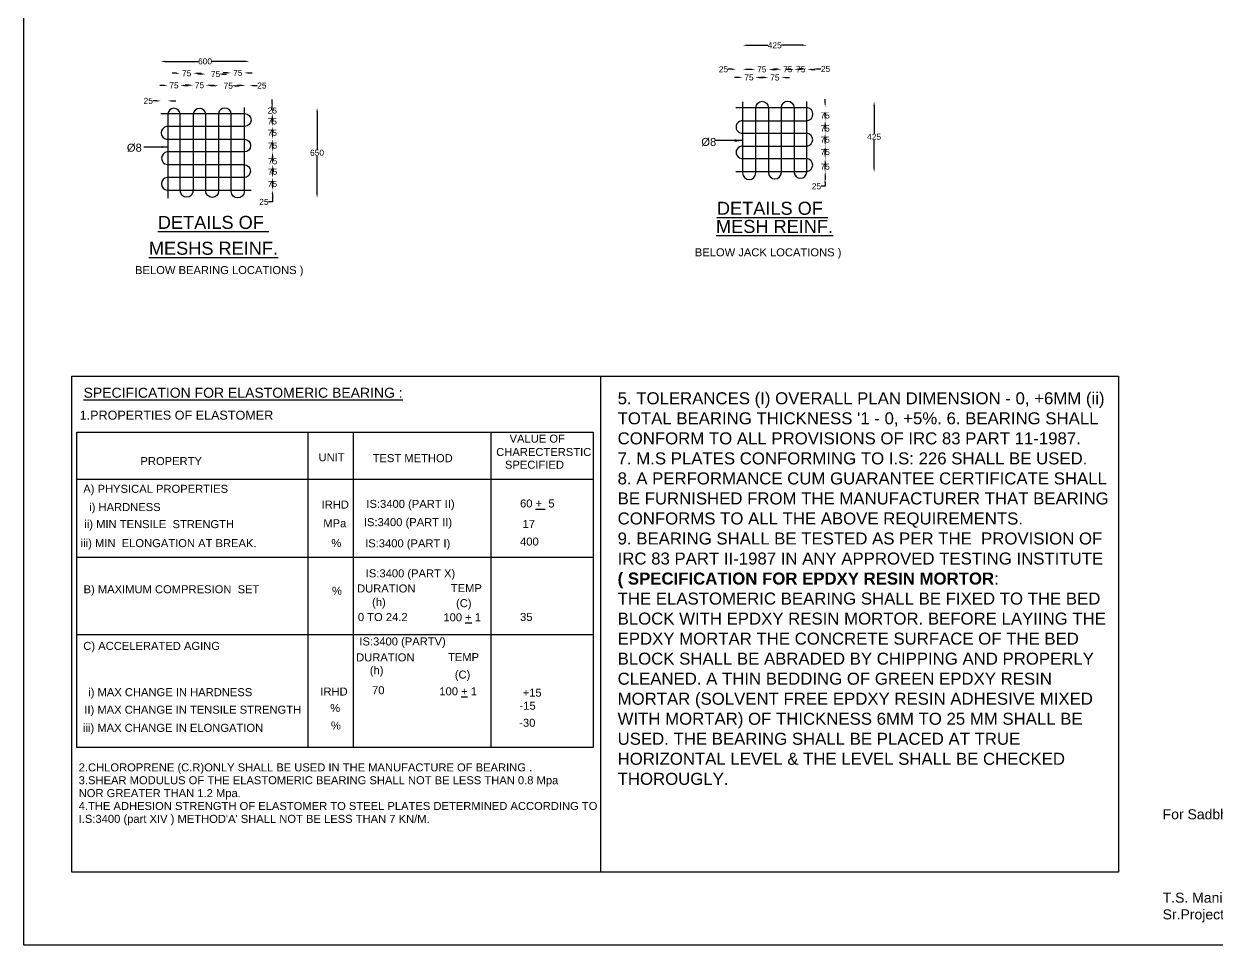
# Model space of a CAD drawing. Header units: inches. Extents: x 1038 to 2230, y -190 to 683.
# Drawn here: x 1038 to 1634, y -190 to 270 of the extents above; entities that cross this region are included whole.
import ezdxf

# ---------------------------------------------------------------- set-up
doc = ezdxf.new("R2010")
doc.units = ezdxf.units.IN
doc.header["$MEASUREMENT"] = 0
for name, color, linetype in [('0 @ 1', 7, 'Continuous'), ('DIMENSIONS', 7, 'Continuous'), ('DIMENSIONS @ 1', 7, 'Continuous'), ('TEXT', 1, 'Continuous')]:
    doc.layers.add(name, color=color, linetype=linetype)
doc.styles.add('Annotative', font='arial.ttf', dxfattribs={"height": 4})
doc.styles.get("Standard").update_dxf_attribs({"font": 'arial.ttf', "height": 3})
doc.dimstyles.new('Annotative', dxfattribs={"dimscale": 0, "dimtxt": 6, "dimasz": 3, "dimexe": 0.18, "dimexo": 0.0625, "dimgap": 0.09, "dimtad": 0, "dimtih": 1, "dimtoh": 1, "dimdec": 4, "dimzin": 0, "dimdsep": 46, "dimtxsty": 'Standard', "dimcen": 0.09, "dimse1": 1, "dimse2": 1, "dimadec": 0, "dimazin": 0, "dimtfac": 1, "dimtdec": 4, "dimtofl": 0, "dimtmove": 0, "dimatfit": 3, "dimfxl": 1, "dimtolj": 1, "dimtzin": 0, "dimarcsym": 0})
doc.dimstyles.get("Standard").update_dxf_attribs({"dimtxt": 3, "dimasz": 2, "dimexe": 0.18, "dimexo": 0.0625, "dimgap": 0.09, "dimtad": 0, "dimtih": 1, "dimtoh": 1, "dimdec": 0, "dimzin": 0, "dimdsep": 46, "dimtxsty": 'Standard', "dimcen": 0.09, "dimse1": 1, "dimse2": 1, "dimadec": 0, "dimazin": 0, "dimtfac": 1, "dimtdec": 0, "dimtofl": 0, "dimtmove": 0, "dimatfit": 3, "dimfxl": 1, "dimtolj": 1, "dimtzin": 0, "dimarcsym": 0})

# ---------------------------------------------------------------- blocks, each defined once
blk = doc.blocks.new('*D12')
at = {"layer": 'Defpoints', "color": 0, "transparency": 16777216}
for p in [(1150.38, 251.28), (1106.15, 225.25), (1150.38, 224.23)]:
    blk.add_point(p, dxfattribs=at)
at = {"layer": 'DIMENSIONS', "color": 0, "lineweight": -2, "transparency": 16777216}
for p, q in [((1108.15, 251.28), (1124.86, 251.28)), ((1148.38, 251.28), (1131.67, 251.28))]:
    blk.add_line(p, q, dxfattribs=at)
at = {"layer": 'DIMENSIONS', "color": 0, "transparency": 16777216}
for points in [[(1108.15, 251.61), (1108.15, 250.94), (1106.15, 251.28)], [(1148.38, 251.61), (1148.38, 250.94), (1150.38, 251.28)]]:
    blk.add_solid(points, dxfattribs=at)
at = {"layer": 'DIMENSIONS', "color": 0, "transparency": 16777216, "insert": (1128.26, 251.28), "char_height": 3, "attachment_point": 5}
blk.add_mtext('\\A1;600', dxfattribs=at)
blk = doc.blocks.new('*D13')
at = {"layer": 'Defpoints', "color": 0, "transparency": 16777216}
for p in [(1115.79, 239.3), (1109.62, 225.25), (1115.79, 225.25)]:
    blk.add_point(p, dxfattribs=at)
at = {"layer": 'DIMENSIONS', "color": 0, "lineweight": -2, "transparency": 16777216}
for p, q in [((1107.62, 239.3), (1105.62, 239.3)), ((1117.79, 239.3), (1119.79, 239.3))]:
    blk.add_line(p, q, dxfattribs=at)
at = {"layer": 'DIMENSIONS', "color": 0, "transparency": 16777216}
for points in [[(1107.62, 239.63), (1107.62, 238.96), (1109.62, 239.3)], [(1117.79, 239.63), (1117.79, 238.96), (1115.79, 239.3)]]:
    blk.add_solid(points, dxfattribs=at)
at = {"layer": 'DIMENSIONS', "color": 0, "transparency": 16777216, "insert": (1112.71, 239.3), "char_height": 3, "attachment_point": 5}
blk.add_mtext('\\A1;75', dxfattribs=at)
blk = doc.blocks.new('*D14')
at = {"layer": 'Defpoints', "color": 0, "transparency": 16777216}
for p in [(1122.32, 245.34), (1115.79, 225.25), (1122.32, 225.25)]:
    blk.add_point(p, dxfattribs=at)
at = {"layer": 'DIMENSIONS', "color": 0, "lineweight": -2, "transparency": 16777216}
for p, q in [((1113.79, 245.34), (1111.79, 245.34)), ((1124.32, 245.34), (1126.32, 245.34))]:
    blk.add_line(p, q, dxfattribs=at)
at = {"layer": 'DIMENSIONS', "color": 0, "transparency": 16777216}
for points in [[(1113.79, 245.68), (1113.79, 245.01), (1115.79, 245.34)], [(1124.32, 245.68), (1124.32, 245.01), (1122.32, 245.34)]]:
    blk.add_solid(points, dxfattribs=at)
at = {"layer": 'DIMENSIONS', "color": 0, "transparency": 16777216, "insert": (1119.05, 245.34), "char_height": 3, "attachment_point": 5}
blk.add_mtext('\\A1;75', dxfattribs=at)
blk = doc.blocks.new('*D15')
at = {"layer": 'Defpoints', "color": 0, "transparency": 16777216}
for p in [(1128.6, 239.37), (1122.36, 225.25), (1128.6, 225.25)]:
    blk.add_point(p, dxfattribs=at)
at = {"layer": 'DIMENSIONS', "color": 0, "lineweight": -2, "transparency": 16777216}
for p, q in [((1120.36, 239.37), (1118.36, 239.37)), ((1130.6, 239.37), (1132.6, 239.37))]:
    blk.add_line(p, q, dxfattribs=at)
at = {"layer": 'DIMENSIONS', "color": 0, "transparency": 16777216}
for points in [[(1120.36, 239.7), (1120.36, 239.04), (1122.36, 239.37)], [(1130.6, 239.7), (1130.6, 239.04), (1128.6, 239.37)]]:
    blk.add_solid(points, dxfattribs=at)
at = {"layer": 'DIMENSIONS', "color": 0, "transparency": 16777216, "insert": (1125.48, 239.37), "char_height": 3, "attachment_point": 5}
blk.add_mtext('\\A1;75', dxfattribs=at)
blk = doc.blocks.new('*D16')
at = {"layer": 'Defpoints', "color": 0, "transparency": 16777216}
for p in [(1135.01, 244.95), (1128.6, 225.25), (1135.01, 225.25)]:
    blk.add_point(p, dxfattribs=at)
at = {"layer": 'DIMENSIONS', "color": 0, "lineweight": -2, "transparency": 16777216}
for p, q in [((1126.6, 244.95), (1124.6, 244.95)), ((1137.01, 244.95), (1139.01, 244.95))]:
    blk.add_line(p, q, dxfattribs=at)
at = {"layer": 'DIMENSIONS', "color": 0, "transparency": 16777216}
for points in [[(1126.6, 245.29), (1126.6, 244.62), (1128.6, 244.95)], [(1137.01, 245.29), (1137.01, 244.62), (1135.01, 244.95)]]:
    blk.add_solid(points, dxfattribs=at)
at = {"layer": 'DIMENSIONS', "color": 0, "transparency": 16777216, "insert": (1133.51, 244.95), "char_height": 3, "attachment_point": 5}
blk.add_mtext('\\A1;75', dxfattribs=at)
blk = doc.blocks.new('*D17')
at = {"layer": 'Defpoints', "color": 0, "transparency": 16777216}
for p in [(1141.35, 239.12), (1135.01, 225.3), (1141.35, 225.25)]:
    blk.add_point(p, dxfattribs=at)
at = {"layer": 'DIMENSIONS', "color": 0, "lineweight": -2, "transparency": 16777216}
for p, q in [((1133.01, 239.12), (1131.01, 239.12)), ((1143.35, 239.12), (1145.35, 239.12))]:
    blk.add_line(p, q, dxfattribs=at)
at = {"layer": 'DIMENSIONS', "color": 0, "transparency": 16777216}
for points in [[(1133.01, 239.45), (1133.01, 238.79), (1135.01, 239.12)], [(1143.35, 239.45), (1143.35, 238.79), (1141.35, 239.12)]]:
    blk.add_solid(points, dxfattribs=at)
at = {"layer": 'DIMENSIONS', "color": 0, "transparency": 16777216, "insert": (1139.85, 239.12), "char_height": 3, "attachment_point": 5}
blk.add_mtext('\\A1;75', dxfattribs=at)
blk = doc.blocks.new('*D18')
at = {"layer": 'Defpoints', "color": 0, "transparency": 16777216}
for p in [(1147.84, 245.52), (1141.35, 225.3), (1147.84, 225.25)]:
    blk.add_point(p, dxfattribs=at)
at = {"layer": 'DIMENSIONS', "color": 0, "lineweight": -2, "transparency": 16777216}
for p, q in [((1139.35, 245.52), (1137.35, 245.52)), ((1149.84, 245.52), (1151.84, 245.52))]:
    blk.add_line(p, q, dxfattribs=at)
at = {"layer": 'DIMENSIONS', "color": 0, "transparency": 16777216}
for points in [[(1139.35, 245.85), (1139.35, 245.18), (1141.35, 245.52)], [(1149.84, 245.85), (1149.84, 245.18), (1147.84, 245.52)]]:
    blk.add_solid(points, dxfattribs=at)
at = {"layer": 'DIMENSIONS', "color": 0, "transparency": 16777216, "insert": (1144.6, 245.52), "char_height": 3, "attachment_point": 5}
blk.add_mtext('\\A1;75', dxfattribs=at)
blk = doc.blocks.new('*D19')
at = {"layer": 'Defpoints', "color": 0, "transparency": 16777216}
for p in [(1147.84, 228.19), (1147.84, 225.25), (1161.86, 225.25)]:
    blk.add_point(p, dxfattribs=at)
at = {"layer": 'DIMENSIONS', "color": 0, "lineweight": -2, "transparency": 16777216}
for p, q in [((1161.86, 230.19), (1161.86, 232.19)), ((1161.86, 223.25), (1161.86, 221.25))]:
    blk.add_line(p, q, dxfattribs=at)
at = {"layer": 'DIMENSIONS', "color": 0, "transparency": 16777216}
for points in [[(1161.53, 230.19), (1162.2, 230.19), (1161.86, 228.19)], [(1161.53, 223.25), (1162.2, 223.25), (1161.86, 225.25)]]:
    blk.add_solid(points, dxfattribs=at)
at = {"layer": 'DIMENSIONS', "color": 0, "transparency": 16777216, "insert": (1161.86, 226.72), "char_height": 3, "attachment_point": 5}
blk.add_mtext('\\A1;25', dxfattribs=at)
blk = doc.blocks.new('*D20')
at = {"layer": 'Defpoints', "color": 0, "transparency": 16777216}
for p in [(1154.37, 225.25), (1154.37, 218.76), (1161.86, 218.76)]:
    blk.add_point(p, dxfattribs=at)
at = {"layer": 'DIMENSIONS', "color": 0, "lineweight": -2, "transparency": 16777216}
for p, q in [((1161.86, 227.25), (1161.86, 229.25)), ((1161.86, 216.76), (1161.86, 214.76))]:
    blk.add_line(p, q, dxfattribs=at)
at = {"layer": 'DIMENSIONS', "color": 0, "transparency": 16777216}
for points in [[(1161.53, 227.25), (1162.2, 227.25), (1161.86, 225.25)], [(1161.53, 216.76), (1162.2, 216.76), (1161.86, 218.76)]]:
    blk.add_solid(points, dxfattribs=at)
at = {"layer": 'DIMENSIONS', "color": 0, "transparency": 16777216, "insert": (1161.86, 221.25), "char_height": 3, "attachment_point": 5}
blk.add_mtext('\\A1;75', dxfattribs=at)
blk = doc.blocks.new('*D21')
at = {"layer": 'Defpoints', "color": 0, "transparency": 16777216}
for p in [(1138.43, 218.76), (1138.44, 212.42), (1161.86, 212.42)]:
    blk.add_point(p, dxfattribs=at)
at = {"layer": 'DIMENSIONS', "color": 0, "lineweight": -2, "transparency": 16777216}
for p, q in [((1161.86, 220.76), (1161.86, 222.76)), ((1161.86, 210.42), (1161.86, 208.42))]:
    blk.add_line(p, q, dxfattribs=at)
at = {"layer": 'DIMENSIONS', "color": 0, "transparency": 16777216}
for points in [[(1161.53, 220.76), (1162.2, 220.76), (1161.86, 218.76)], [(1161.53, 210.42), (1162.2, 210.42), (1161.86, 212.42)]]:
    blk.add_solid(points, dxfattribs=at)
at = {"layer": 'DIMENSIONS', "color": 0, "transparency": 16777216, "insert": (1161.86, 215.59), "char_height": 3, "attachment_point": 5}
blk.add_mtext('\\A1;75', dxfattribs=at)
blk = doc.blocks.new('*D22')
at = {"layer": 'Defpoints', "color": 0, "transparency": 16777216}
for p in [(1147.84, 212.42), (1147.86, 206.05), (1161.98, 206.05)]:
    blk.add_point(p, dxfattribs=at)
at = {"layer": 'DIMENSIONS', "color": 0, "lineweight": -2, "transparency": 16777216}
for p, q in [((1161.98, 214.42), (1161.98, 216.42)), ((1161.98, 204.05), (1161.98, 202.05))]:
    blk.add_line(p, q, dxfattribs=at)
at = {"layer": 'DIMENSIONS', "color": 0, "transparency": 16777216}
for points in [[(1161.64, 214.42), (1162.31, 214.42), (1161.98, 212.42)], [(1161.64, 204.05), (1162.31, 204.05), (1161.98, 206.05)]]:
    blk.add_solid(points, dxfattribs=at)
at = {"layer": 'DIMENSIONS', "color": 0, "transparency": 16777216, "insert": (1161.98, 209.23), "char_height": 3, "attachment_point": 5}
blk.add_mtext('\\A1;75', dxfattribs=at)
blk = doc.blocks.new('*D23')
at = {"layer": 'Defpoints', "color": 0, "transparency": 16777216}
for p in [(1147.84, 206.05), (1147.67, 199.73), (1162.08, 199.73)]:
    blk.add_point(p, dxfattribs=at)
at = {"layer": 'DIMENSIONS', "color": 0, "lineweight": -2, "transparency": 16777216}
for p, q in [((1162.08, 208.05), (1162.08, 210.05)), ((1162.08, 197.73), (1162.08, 195.73))]:
    blk.add_line(p, q, dxfattribs=at)
at = {"layer": 'DIMENSIONS', "color": 0, "transparency": 16777216}
for points in [[(1161.75, 208.05), (1162.41, 208.05), (1162.08, 206.05)], [(1161.75, 197.73), (1162.41, 197.73), (1162.08, 199.73)]]:
    blk.add_solid(points, dxfattribs=at)
at = {"layer": 'DIMENSIONS', "color": 0, "transparency": 16777216, "insert": (1162.08, 201.39), "char_height": 3, "attachment_point": 5}
blk.add_mtext('\\A1;75', dxfattribs=at)
blk = doc.blocks.new('*D24')
at = {"layer": 'Defpoints', "color": 0, "transparency": 16777216}
for p in [(1147.67, 199.73), (1147.84, 193.23), (1162.01, 193.23)]:
    blk.add_point(p, dxfattribs=at)
at = {"layer": 'DIMENSIONS', "color": 0, "lineweight": -2, "transparency": 16777216}
for p, q in [((1162.01, 201.73), (1162.01, 203.73)), ((1162.01, 191.23), (1162.01, 189.23))]:
    blk.add_line(p, q, dxfattribs=at)
at = {"layer": 'DIMENSIONS', "color": 0, "transparency": 16777216}
for points in [[(1161.68, 201.73), (1162.34, 201.73), (1162.01, 199.73)], [(1161.68, 191.23), (1162.34, 191.23), (1162.01, 193.23)]]:
    blk.add_solid(points, dxfattribs=at)
at = {"layer": 'DIMENSIONS', "color": 0, "transparency": 16777216, "insert": (1162.01, 196.18), "char_height": 3, "attachment_point": 5}
blk.add_mtext('\\A1;75', dxfattribs=at)
blk = doc.blocks.new('*D25')
at = {"layer": 'Defpoints', "color": 0, "transparency": 16777216}
for p in [(1147.84, 193.14), (1147.84, 187), (1161.92, 187)]:
    blk.add_point(p, dxfattribs=at)
at = {"layer": 'DIMENSIONS', "color": 0, "lineweight": -2, "transparency": 16777216}
for p, q in [((1161.92, 195.14), (1161.92, 197.14)), ((1161.92, 185), (1161.92, 183))]:
    blk.add_line(p, q, dxfattribs=at)
at = {"layer": 'DIMENSIONS', "color": 0, "transparency": 16777216}
for points in [[(1161.58, 195.14), (1162.25, 195.14), (1161.92, 193.14)], [(1161.58, 185), (1162.25, 185), (1161.92, 187)]]:
    blk.add_solid(points, dxfattribs=at)
at = {"layer": 'DIMENSIONS', "color": 0, "transparency": 16777216, "insert": (1161.92, 190.07), "char_height": 3, "attachment_point": 5}
blk.add_mtext('\\A1;75', dxfattribs=at)
blk = doc.blocks.new('*D26')
at = {"layer": 'Defpoints', "color": 0, "transparency": 16777216}
for p in [(1147.61, 185.1), (1147.84, 187), (1161.95, 185.1)]:
    blk.add_point(p, dxfattribs=at)
at = {"layer": 'DIMENSIONS', "color": 0, "lineweight": -2, "transparency": 16777216}
for p, q in [((1161.95, 189), (1161.95, 191)), ((1161.95, 181.1), (1159.95, 181.1)), ((1161.95, 183.1), (1161.95, 181.1))]:
    blk.add_line(p, q, dxfattribs=at)
at = {"layer": 'DIMENSIONS', "color": 0, "transparency": 16777216}
for points in [[(1161.62, 189), (1162.28, 189), (1161.95, 187)], [(1161.62, 183.1), (1162.28, 183.1), (1161.95, 185.1)]]:
    blk.add_solid(points, dxfattribs=at)
at = {"layer": 'DIMENSIONS', "color": 0, "transparency": 16777216, "insert": (1157.67, 181.1), "char_height": 3, "attachment_point": 5}
blk.add_mtext('\\A1;25', dxfattribs=at)
blk = doc.blocks.new('*D27')
at = {"layer": 'Defpoints', "color": 0, "transparency": 16777216}
for p in [(1147.84, 228.19), (1144.6, 183.07), (1184.23, 183.07)]:
    blk.add_point(p, dxfattribs=at)
at = {"layer": 'DIMENSIONS', "color": 0, "lineweight": -2, "transparency": 16777216}
for p, q in [((1184.23, 226.19), (1184.23, 207.25)), ((1184.23, 185.07), (1184.23, 204.01))]:
    blk.add_line(p, q, dxfattribs=at)
at = {"layer": 'DIMENSIONS', "color": 0, "transparency": 16777216}
for points in [[(1183.9, 226.19), (1184.57, 226.19), (1184.23, 228.19)], [(1183.9, 185.07), (1184.57, 185.07), (1184.23, 183.07)]]:
    blk.add_solid(points, dxfattribs=at)
at = {"layer": 'DIMENSIONS', "color": 0, "transparency": 16777216, "insert": (1184.23, 205.63), "char_height": 3, "attachment_point": 5}
blk.add_mtext('\\A1;650', dxfattribs=at)
blk = doc.blocks.new('*D28')
at = {"layer": 'Defpoints', "color": 0, "transparency": 16777216}
for p in [(1106.15, 231.55), (1106.15, 225.25), (1109.62, 225.25)]:
    blk.add_point(p, dxfattribs=at)
at = {"layer": 'DIMENSIONS', "color": 0, "lineweight": -2, "transparency": 16777216}
for p, q in [((1104.15, 231.55), (1102.15, 231.55)), ((1111.62, 231.55), (1113.62, 231.55))]:
    blk.add_line(p, q, dxfattribs=at)
at = {"layer": 'DIMENSIONS', "color": 0, "transparency": 16777216}
for points in [[(1104.15, 231.88), (1104.15, 231.21), (1106.15, 231.55)], [(1111.62, 231.88), (1111.62, 231.21), (1109.62, 231.55)]]:
    blk.add_solid(points, dxfattribs=at)
at = {"layer": 'DIMENSIONS', "color": 0, "transparency": 16777216, "insert": (1099.87, 231.55), "char_height": 3, "attachment_point": 5}
blk.add_mtext('\\A1;25', dxfattribs=at)
blk = doc.blocks.new('*D29')
at = {"layer": 'Defpoints', "color": 0, "transparency": 16777216}
for p in [(1150.38, 239.19), (1148.49, 225.22), (1150.38, 224.23)]:
    blk.add_point(p, dxfattribs=at)
at = {"layer": 'DIMENSIONS', "color": 0, "lineweight": -2, "transparency": 16777216}
for p, q in [((1146.49, 239.19), (1144.49, 239.19)), ((1152.38, 239.19), (1154.38, 239.19))]:
    blk.add_line(p, q, dxfattribs=at)
at = {"layer": 'DIMENSIONS', "color": 0, "transparency": 16777216}
for points in [[(1146.49, 239.52), (1146.49, 238.86), (1148.49, 239.19)], [(1152.38, 239.52), (1152.38, 238.86), (1150.38, 239.19)]]:
    blk.add_solid(points, dxfattribs=at)
at = {"layer": 'DIMENSIONS', "color": 0, "transparency": 16777216, "insert": (1156.66, 239.19), "char_height": 3, "attachment_point": 5}
blk.add_mtext('\\A1;25', dxfattribs=at)
blk = doc.blocks.new('*D30')
at = {"layer": 'Defpoints', "color": 0, "transparency": 16777216}
for p in [(1396.92, 247.33), (1393.58, 228.23), (1396.92, 228.23)]:
    blk.add_point(p, dxfattribs=at)
at = {"layer": 'DIMENSIONS', "color": 0, "lineweight": -2, "transparency": 16777216}
for p, q in [((1391.58, 247.33), (1389.58, 247.33)), ((1398.92, 247.33), (1400.92, 247.33))]:
    blk.add_line(p, q, dxfattribs=at)
at = {"layer": 'DIMENSIONS', "color": 0, "transparency": 16777216}
for points in [[(1391.58, 247.66), (1391.58, 246.99), (1393.58, 247.33)], [(1398.92, 247.66), (1398.92, 246.99), (1396.92, 247.33)]]:
    blk.add_solid(points, dxfattribs=at)
at = {"layer": 'DIMENSIONS', "color": 0, "transparency": 16777216, "insert": (1387.31, 247.33), "char_height": 3, "attachment_point": 5}
blk.add_mtext('\\A1;25', dxfattribs=at)
blk = doc.blocks.new('*D31')
at = {"layer": 'Defpoints', "color": 0, "transparency": 16777216}
for p in [(1409.77, 247.27), (1403.2, 228.23), (1409.77, 228.23)]:
    blk.add_point(p, dxfattribs=at)
at = {"layer": 'DIMENSIONS', "color": 0, "lineweight": -2, "transparency": 16777216}
for p, q in [((1401.2, 247.27), (1399.2, 247.27)), ((1411.77, 247.27), (1413.77, 247.27))]:
    blk.add_line(p, q, dxfattribs=at)
at = {"layer": 'DIMENSIONS', "color": 0, "transparency": 16777216}
for points in [[(1401.2, 247.6), (1401.2, 246.93), (1403.2, 247.27)], [(1411.77, 247.6), (1411.77, 246.93), (1409.77, 247.27)]]:
    blk.add_solid(points, dxfattribs=at)
at = {"layer": 'DIMENSIONS', "color": 0, "transparency": 16777216, "insert": (1406.48, 247.27), "char_height": 3, "attachment_point": 5}
blk.add_mtext('\\A1;75', dxfattribs=at)
blk = doc.blocks.new('*D32')
at = {"layer": 'Defpoints', "color": 0, "transparency": 16777216}
for p in [(1403.2, 243.3), (1396.92, 228.23), (1403.2, 228.23)]:
    blk.add_point(p, dxfattribs=at)
at = {"layer": 'DIMENSIONS', "color": 0, "lineweight": -2, "transparency": 16777216}
for p, q in [((1394.92, 243.3), (1392.92, 243.3)), ((1405.2, 243.3), (1407.2, 243.3))]:
    blk.add_line(p, q, dxfattribs=at)
at = {"layer": 'DIMENSIONS', "color": 0, "transparency": 16777216}
for points in [[(1394.92, 243.63), (1394.92, 242.97), (1396.92, 243.3)], [(1405.2, 243.63), (1405.2, 242.97), (1403.2, 243.3)]]:
    blk.add_solid(points, dxfattribs=at)
at = {"layer": 'DIMENSIONS', "color": 0, "transparency": 16777216, "insert": (1400.06, 243.3), "char_height": 3, "attachment_point": 5}
blk.add_mtext('\\A1;75', dxfattribs=at)
blk = doc.blocks.new('*D33')
at = {"layer": 'Defpoints', "color": 0, "transparency": 16777216}
for p in [(1422.65, 247.36), (1416.26, 228.23), (1422.65, 228.23)]:
    blk.add_point(p, dxfattribs=at)
at = {"layer": 'DIMENSIONS', "color": 0, "lineweight": -2, "transparency": 16777216}
for p, q in [((1414.26, 247.36), (1412.26, 247.36)), ((1424.65, 247.36), (1426.65, 247.36))]:
    blk.add_line(p, q, dxfattribs=at)
at = {"layer": 'DIMENSIONS', "color": 0, "transparency": 16777216}
for points in [[(1414.26, 247.69), (1414.26, 247.03), (1416.26, 247.36)], [(1424.65, 247.69), (1424.65, 247.03), (1422.65, 247.36)]]:
    blk.add_solid(points, dxfattribs=at)
at = {"layer": 'DIMENSIONS', "color": 0, "transparency": 16777216, "insert": (1419.46, 247.36), "char_height": 3, "attachment_point": 5}
blk.add_mtext('\\A1;75', dxfattribs=at)
blk = doc.blocks.new('*D34')
at = {"layer": 'Defpoints', "color": 0, "transparency": 16777216}
for p in [(1416.26, 243.21), (1409.77, 228.23), (1416.26, 228.23)]:
    blk.add_point(p, dxfattribs=at)
at = {"layer": 'DIMENSIONS', "color": 0, "lineweight": -2, "transparency": 16777216}
for p, q in [((1407.77, 243.21), (1405.77, 243.21)), ((1418.26, 243.21), (1420.26, 243.21))]:
    blk.add_line(p, q, dxfattribs=at)
at = {"layer": 'DIMENSIONS', "color": 0, "transparency": 16777216}
for points in [[(1407.77, 243.54), (1407.77, 242.87), (1409.77, 243.21)], [(1418.26, 243.54), (1418.26, 242.87), (1416.26, 243.21)]]:
    blk.add_solid(points, dxfattribs=at)
at = {"layer": 'DIMENSIONS', "color": 0, "transparency": 16777216, "insert": (1413.02, 243.21), "char_height": 3, "attachment_point": 5}
blk.add_mtext('\\A1;75', dxfattribs=at)
blk = doc.blocks.new('*D35')
at = {"layer": 'Defpoints', "color": 0, "transparency": 16777216}
for p in [(1429.23, 247.3), (1422.65, 228.23), (1429.23, 228.23)]:
    blk.add_point(p, dxfattribs=at)
at = {"layer": 'DIMENSIONS', "color": 0, "lineweight": -2, "transparency": 16777216}
for p, q in [((1420.65, 247.3), (1418.65, 247.3)), ((1431.23, 247.3), (1433.23, 247.3))]:
    blk.add_line(p, q, dxfattribs=at)
at = {"layer": 'DIMENSIONS', "color": 0, "transparency": 16777216}
for points in [[(1420.65, 247.64), (1420.65, 246.97), (1422.65, 247.3)], [(1431.23, 247.64), (1431.23, 246.97), (1429.23, 247.3)]]:
    blk.add_solid(points, dxfattribs=at)
at = {"layer": 'DIMENSIONS', "color": 0, "transparency": 16777216, "insert": (1425.94, 247.3), "char_height": 3, "attachment_point": 5}
blk.add_mtext('\\A1;75', dxfattribs=at)
blk = doc.blocks.new('*D36')
at = {"layer": 'Defpoints', "color": 0, "transparency": 16777216}
for p in [(1432.05, 247.5), (1428.96, 228.23), (1432.05, 224.92)]:
    blk.add_point(p, dxfattribs=at)
at = {"layer": 'DIMENSIONS', "color": 0, "lineweight": -2, "transparency": 16777216}
for p, q in [((1426.96, 247.5), (1424.96, 247.5)), ((1434.05, 247.5), (1436.05, 247.5))]:
    blk.add_line(p, q, dxfattribs=at)
at = {"layer": 'DIMENSIONS', "color": 0, "transparency": 16777216}
for points in [[(1426.96, 247.84), (1426.96, 247.17), (1428.96, 247.5)], [(1434.05, 247.84), (1434.05, 247.17), (1432.05, 247.5)]]:
    blk.add_solid(points, dxfattribs=at)
at = {"layer": 'DIMENSIONS', "color": 0, "transparency": 16777216, "insert": (1438.33, 247.5), "char_height": 3, "attachment_point": 5}
blk.add_mtext('\\A1;25', dxfattribs=at)
blk = doc.blocks.new('*D37')
at = {"layer": 'Defpoints', "color": 0, "transparency": 16777216}
for p in [(1428.92, 228.42), (1428.92, 221.74), (1438.13, 221.74)]:
    blk.add_point(p, dxfattribs=at)
at = {"layer": 'DIMENSIONS', "color": 0, "lineweight": -2, "transparency": 16777216}
for p, q in [((1438.13, 230.42), (1438.13, 232.42)), ((1438.13, 219.74), (1438.13, 217.74))]:
    blk.add_line(p, q, dxfattribs=at)
at = {"layer": 'DIMENSIONS', "color": 0, "transparency": 16777216}
for points in [[(1437.79, 230.42), (1438.46, 230.42), (1438.13, 228.42)], [(1437.79, 219.74), (1438.46, 219.74), (1438.13, 221.74)]]:
    blk.add_solid(points, dxfattribs=at)
at = {"layer": 'DIMENSIONS', "color": 0, "transparency": 16777216, "insert": (1438.13, 224.23), "char_height": 3, "attachment_point": 5}
blk.add_mtext('\\A1;75', dxfattribs=at)
blk = doc.blocks.new('*D38')
at = {"layer": 'Defpoints', "color": 0, "transparency": 16777216}
for p in [(1428.92, 221.74), (1428.92, 215.36), (1438.13, 215.36)]:
    blk.add_point(p, dxfattribs=at)
at = {"layer": 'DIMENSIONS', "color": 0, "lineweight": -2, "transparency": 16777216}
for p, q in [((1438.13, 223.74), (1438.13, 225.74)), ((1438.13, 213.36), (1438.13, 211.36))]:
    blk.add_line(p, q, dxfattribs=at)
at = {"layer": 'DIMENSIONS', "color": 0, "transparency": 16777216}
for points in [[(1437.79, 223.74), (1438.46, 223.74), (1438.13, 221.74)], [(1437.79, 213.36), (1438.46, 213.36), (1438.13, 215.36)]]:
    blk.add_solid(points, dxfattribs=at)
at = {"layer": 'DIMENSIONS', "color": 0, "transparency": 16777216, "insert": (1438.13, 217.74), "char_height": 3, "attachment_point": 5}
blk.add_mtext('\\A1;75', dxfattribs=at)
blk = doc.blocks.new('*D39')
at = {"layer": 'Defpoints', "color": 0, "transparency": 16777216}
for p in [(1428.92, 215.36), (1429.23, 209), (1438.15, 209)]:
    blk.add_point(p, dxfattribs=at)
at = {"layer": 'DIMENSIONS', "color": 0, "lineweight": -2, "transparency": 16777216}
for p, q in [((1438.15, 217.36), (1438.15, 219.36)), ((1438.15, 207), (1438.15, 205))]:
    blk.add_line(p, q, dxfattribs=at)
at = {"layer": 'DIMENSIONS', "color": 0, "transparency": 16777216}
for points in [[(1437.82, 217.36), (1438.49, 217.36), (1438.15, 215.36)], [(1437.82, 207), (1438.49, 207), (1438.15, 209)]]:
    blk.add_solid(points, dxfattribs=at)
at = {"layer": 'DIMENSIONS', "color": 0, "transparency": 16777216, "insert": (1438.15, 212.18), "char_height": 3, "attachment_point": 5}
blk.add_mtext('\\A1;75', dxfattribs=at)
blk = doc.blocks.new('*D40')
at = {"layer": 'Defpoints', "color": 0, "transparency": 16777216}
for p in [(1428.96, 209), (1428.96, 202.72), (1438.15, 202.72)]:
    blk.add_point(p, dxfattribs=at)
at = {"layer": 'DIMENSIONS', "color": 0, "lineweight": -2, "transparency": 16777216}
for p, q in [((1438.15, 211), (1438.15, 213)), ((1438.15, 200.72), (1438.15, 198.72))]:
    blk.add_line(p, q, dxfattribs=at)
at = {"layer": 'DIMENSIONS', "color": 0, "transparency": 16777216}
for points in [[(1437.82, 211), (1438.49, 211), (1438.15, 209)], [(1437.82, 200.72), (1438.49, 200.72), (1438.15, 202.72)]]:
    blk.add_solid(points, dxfattribs=at)
at = {"layer": 'DIMENSIONS', "color": 0, "transparency": 16777216, "insert": (1438.15, 206), "char_height": 3, "attachment_point": 5}
blk.add_mtext('\\A1;75', dxfattribs=at)
blk = doc.blocks.new('*D41')
at = {"layer": 'Defpoints', "color": 0, "transparency": 16777216}
for p in [(1428.96, 202.72), (1428.96, 196.33), (1438.15, 196.33)]:
    blk.add_point(p, dxfattribs=at)
at = {"layer": 'DIMENSIONS', "color": 0, "lineweight": -2, "transparency": 16777216}
for p, q in [((1438.15, 204.72), (1438.15, 206.72)), ((1438.15, 194.33), (1438.15, 192.33))]:
    blk.add_line(p, q, dxfattribs=at)
at = {"layer": 'DIMENSIONS', "color": 0, "transparency": 16777216}
for points in [[(1437.82, 204.72), (1438.49, 204.72), (1438.15, 202.72)], [(1437.82, 194.33), (1438.49, 194.33), (1438.15, 196.33)]]:
    blk.add_solid(points, dxfattribs=at)
at = {"layer": 'DIMENSIONS', "color": 0, "transparency": 16777216, "insert": (1438.15, 198.72), "char_height": 3, "attachment_point": 5}
blk.add_mtext('\\A1;75', dxfattribs=at)
blk = doc.blocks.new('*D42')
at = {"layer": 'Defpoints', "color": 0, "transparency": 16777216}
for p in [(1425.86, 192.89), (1428.96, 195.96), (1438.08, 192.89)]:
    blk.add_point(p, dxfattribs=at)
at = {"layer": 'DIMENSIONS', "color": 0, "lineweight": -2, "transparency": 16777216}
for p, q in [((1438.08, 197.96), (1438.08, 199.96)), ((1438.08, 190.89), (1438.08, 188.89)), ((1438.08, 188.89), (1436.08, 188.89))]:
    blk.add_line(p, q, dxfattribs=at)
at = {"layer": 'DIMENSIONS', "color": 0, "transparency": 16777216}
for points in [[(1437.75, 197.96), (1438.42, 197.96), (1438.08, 195.96)], [(1437.75, 190.89), (1438.42, 190.89), (1438.08, 192.89)]]:
    blk.add_solid(points, dxfattribs=at)
at = {"layer": 'DIMENSIONS', "color": 0, "transparency": 16777216, "insert": (1433.81, 188.89), "char_height": 3, "attachment_point": 5}
blk.add_mtext('\\A1;25', dxfattribs=at)
blk = doc.blocks.new('*D43')
at = {"layer": 'Defpoints', "color": 0, "transparency": 16777216}
for p in [(1428.96, 231.21), (1428.96, 195.96), (1462.6, 195.96)]:
    blk.add_point(p, dxfattribs=at)
at = {"layer": 'DIMENSIONS', "color": 0, "lineweight": -2, "transparency": 16777216}
for p, q in [((1462.6, 229.21), (1462.6, 215.21)), ((1462.6, 197.96), (1462.6, 211.96))]:
    blk.add_line(p, q, dxfattribs=at)
at = {"layer": 'DIMENSIONS', "color": 0, "transparency": 16777216}
for points in [[(1462.27, 229.21), (1462.94, 229.21), (1462.6, 231.21)], [(1462.27, 197.96), (1462.94, 197.96), (1462.6, 195.96)]]:
    blk.add_solid(points, dxfattribs=at)
at = {"layer": 'DIMENSIONS', "color": 0, "transparency": 16777216, "insert": (1462.6, 213.59), "char_height": 3, "attachment_point": 5}
blk.add_mtext('\\A1;425', dxfattribs=at)
blk = doc.blocks.new('*D44')
at = {"layer": 'Defpoints', "color": 0, "transparency": 16777216}
for p in [(1428.92, 259.31), (1396.92, 228.23), (1428.92, 228.42)]:
    blk.add_point(p, dxfattribs=at)
at = {"layer": 'DIMENSIONS', "color": 0, "lineweight": -2, "transparency": 16777216}
for p, q in [((1398.92, 259.31), (1409.44, 259.31)), ((1426.92, 259.31), (1416.39, 259.31))]:
    blk.add_line(p, q, dxfattribs=at)
at = {"layer": 'DIMENSIONS', "color": 0, "transparency": 16777216}
for points in [[(1398.92, 259.65), (1398.92, 258.98), (1396.92, 259.31)], [(1426.92, 259.65), (1426.92, 258.98), (1428.92, 259.31)]]:
    blk.add_solid(points, dxfattribs=at)
at = {"layer": 'DIMENSIONS', "color": 0, "transparency": 16777216, "insert": (1412.92, 259.31), "char_height": 3, "attachment_point": 5}
blk.add_mtext('\\A1;425', dxfattribs=at)

msp = doc.modelspace()

# ---------------------------------------------------------------- linework, layer by layer
at = {"color": 0}
msp.add_line((1428.96, 195.96), (1428.96, 231.21), dxfattribs=at)
for points in [[(2230.19, -190.05), (1037.71, -190.05), (1037.71, 682.65), (2230.19, 682.65)], [(1061.7, 94.14), (1584.71, 94.14), (1584.71, -153.56), (1061.7, -153.56)], [(1061.7, 94.14), (1325.85, 94.14), (1325.85, -153.56), (1061.7, -153.56)], [(1064.14, 66.04), (1322.16, 66.04), (1322.16, -91.37), (1064.14, -91.37)]]:
    msp.add_lwpolyline(points, close=True, dxfattribs=at)
for points in [[(1128.64, 186.49), (1128.64, 224.99, 0.882835), (1122.32, 224.99), (1122.32, 186.67, -1), (1115.82, 186.67), (1115.82, 225.03, 0.906858), (1109.59, 225.03), (1109.59, 183.02)], [(1147.84, 228.19), (1147.84, 186.31, -1), (1141.35, 186.31), (1141.35, 225.3, 0.84651), (1135.01, 225.3), (1135.01, 186.49, -1), (1128.64, 186.49)], [(1396.92, 231.1), (1396.92, 195.54, 1), (1403.51, 195.54), (1403.51, 228.23, -1), (1409.77, 228.23), (1409.77, 195.85, 1), (1416.26, 195.85), (1416.26, 228.23, -1), (1422.65, 228.23), (1422.65, 195.85)], [(1106.15, 225.25), (1148.02, 225.25, -1), (1148.02, 218.76), (1109.03, 218.76, 0.84651), (1109.03, 212.42), (1147.85, 212.42, -1), (1147.85, 206.05)], [(1147.85, 206.05), (1109.34, 206.05, 0.882835), (1109.34, 199.73), (1147.67, 199.73, -1), (1147.67, 193.23), (1109.31, 193.23, 0.906858), (1109.31, 187), (1151.31, 187)]]:
    msp.add_lwpolyline(points, format="xyb", dxfattribs=at)
for points in [[(1393.58, 228.23), (1429.23, 228.23)], [(1397, 221.61), (1429.23, 221.61)], [(1397, 215.36), (1429.23, 215.36)], [(1397, 209), (1429.23, 209)], [(1397, 202.72), (1429.23, 202.72)], [(1393.57, 196.33), (1429.23, 196.33)], [(1179.64, 66.04), (1179.64, -91.37)], [(1202.37, -91.37), (1202.37, 66.04)], [(1271.14, 66.04), (1271.14, -91.37)], [(1064.14, 42.68), (1322.16, 42.68)], [(1322.16, 3.54), (1064.14, 3.54)], [(1064.14, -35), (1322.16, -35)]]:
    msp.add_lwpolyline(points, dxfattribs=at)
for centre, radius, start, end in [((1428.7, 224.92), 3.35, 279.14131, 80.85869), ((1396.76, 218.49), 3.13, 85.6536, 274.3464), ((1428.68, 212.18), 3.23, 279.82444, 80.17556), ((1396.79, 205.86), 3.15, 86.09696, 273.90304), ((1428.69, 199.53), 3.24, 279.56969, 80.43031), ((1425.8, 196.05), 3.16, 183.68456, 358.3494)]:
    msp.add_arc(centre, radius, start, end, dxfattribs=at)

# ---------------------------------------------------------------- texts
for s, height, p in [('%%USPECIFICATION FOR ELASTOMERIC BEARING :', 5, (1067.55, 83.3)), ('1.PROPERTIES OF ELASTOMER', 4.5, (1065.59, 72.35))]:
    msp.add_text(s, height=height, dxfattribs=at).set_placement(p)
at = {"layer": '0 @ 1', "color": 0, "style": 'Annotative'}
for s, height, p in [('Ø8', 4, (1089.2, 206.19)), ('Ø8', 4, (1376.27, 209.06)), ('%%UDETAILS OF ', 6.5, (1384.04, 174.67)), ('%%UDETAILS OF ', 6.5, (1104.67, 167.63)), ('%%UMESH REINF.', 6.5, (1383.6, 165.6)), ('%%UMESHS REINF.', 6.5, (1100.18, 154.71)), ('BELOW JACK LOCATIONS )', 4, (1373.01, 153.93)), ('BELOW BEARING LOCATIONS )', 4, (1093.29, 145.06)), ('VALUE OF', 4, (1280.45, 60.89)), ('PROPERTY', 4, (1095.97, 49.68)), ('UNIT ', 4, (1184.98, 51.62)), ('TEST METHOD', 4, (1212, 51.13)), ('CHARECTERSTIC', 4, (1273.78, 54.22)), ('SPECIFIED', 4, (1278.13, 47.85)), ('A) PHYSICAL PROPERTIES', 4, (1067.42, 35.82)), ('i) HARDNESS', 4, (1070.37, 26.71)), ('IRHD', 4, (1186.5, 27.95)), ('IS:3400 (PART II)', 4, (1208.9, 28.3)), ('60 %%U+ %%U 5', 4, (1285.68, 28.5)), ('ii) MIN TENSILE  STRENGTH ', 4, (1067.93, 18.2)), ('MPa', 4, (1187.36, 18.63)), ('IS:3400 (PART II)', 4, (1207.62, 19.17)), ('17', 4, (1286.96, 18.29)), ('iii) MIN  ELONGATION AT BREAK.', 4, (1066.13, 8.69)), ('%%%', 4, (1191.38, 8.73)), ('IS:3400 (PART I)', 4, (1208.26, 8.59)), ('400', 4, (1285.68, 9.49)), ('IS:3400 (PART X)', 4, (1208.56, -6.39)), ('B) MAXIMUM COMPRESION  SET', 4, (1067.55, -14.34)), ('%%%', 4, (1191.67, -15.08)), ('DURATION ', 4, (1204.24, -13.94)), ('TEMP', 4, (1251.06, -13.77)), ('(h)', 4, (1211.72, -20.76)), ('(C)', 4, (1253.69, -21.27)), ('0 TO 24.2', 4, (1204.64, -28.22)), ('100 %%U+%%U 1', 4, (1247.37, -28.34)), ('35', 4, (1285.69, -28.17)), ('C) ACCELERATED AGING ', 4, (1067.42, -42.63)), ('IS:3400 (PARTV)', 4, (1205.4, -40.4)), ('DURATION ', 4, (1203.76, -48.36)), ('TEMP', 4, (1249.65, -48.23)), ('(h)', 4, (1210.59, -54.8)), ('(C)', 4, (1253.06, -56.95)), ('i) MAX CHANGE IN HARDNESS', 4, (1069.88, -65.73)), ('IRHD', 4, (1185.86, -65.42)), ('70 ', 4, (1211.72, -64.78)), ('100 %%U+%%U 1', 4, (1245.35, -65.29)), ('+15', 4, (1286.97, -65.97)), ('II) MAX CHANGE IN TENSILE STRENGTH', 4, (1067.94, -74.48)), ('%%%', 4, (1190.83, -73.67)), ('-15', 4, (1285.41, -72.5)), ('-30', 4, (1285.26, -81.01)), ('iii) MAX CHANGE IN ELONGATION ', 4, (1067.29, -83.54)), ('%%%', 4, (1191.17, -82.38)), ('2.CHLOROPRENE (C.R)ONLY SHALL BE USED IN THE MANUFACTURE OF BEARING .', 4, (1065.11, -103.29)), ('3.SHEAR MODULUS OF THE ELASTOMERIC BEARING SHALL NOT BE LESS THAN 0.8 Mpa', 4, (1065.11, -109.71)), ('NOR GREATER THAN 1.2 Mpa.', 4, (1065.11, -116.14)), ('4.THE ADHESION STRENGTH OF ELASTOMER TO STEEL PLATES DETERMINED ACCORDING TO', 4, (1065.11, -122.56)), ("I.S:3400 (part XIV ) METHOD'A' SHALL NOT BE LESS THAN 7 KN/M.", 4, (1065.11, -128.99))]:
    msp.add_text(s, height=height, dxfattribs=at).set_placement(p)
at = {"layer": 'DIMENSIONS', "color": 0, "insert": (1334.44, 86.03), "char_height": 6, "width": 245.0864, "attachment_point": 1, "style": 'Annotative'}
msp.add_mtext("5. TOLERANCES (I) OVERALL PLAN DIMENSION - 0, +6MM (ii) TOTAL BEARING THICKNESS '1 - 0, +5%. 6. BEARING SHALL CONFORM TO ALL PROVISIONS OF IRC 83 PART 11-1987. \\P7. M.S PLATES CONFORMING TO I.S: 226 SHALL BE USED. \\P8. A PERFORMANCE CUM GUARANTEE CERTIFICATE SHALL BE FURNISHED FROM THE MANUFACTURER THAT BEARING CONFORMS TO ALL THE ABOVE REQUIREMENTS. \\P9. BEARING SHALL BE TESTED AS PER THE  PROVISION OF IRC 83 PART II-1987 IN ANY APPROVED TESTING INSTITUTE\\P{\\fArial|b1|i0|c0|p34;( SPECIFICATION FOR EPDXY RESIN MORTOR}:  \\PTHE ELASTOMERIC BEARING SHALL BE FIXED TO THE BED BLOCK WITH EPDXY RESIN MORTOR. BEFORE LAYIING THE EPDXY MORTAR THE CONCRETE SURFACE OF THE BED BLOCK SHALL BE ABRADED BY CHIPPING AND PROPERLY CLEANED. A THIN BEDDING OF GREEN EPDXY RESIN MORTAR (SOLVENT FREE EPDXY RESIN ADHESIVE MIXED WITH MORTAR) OF THICKNESS 6MM TO 25 MM SHALL BE USED. THE BEARING SHALL BE PLACED AT TRUE HORIZONTAL LEVEL & THE LEVEL SHALL BE CHECKED THOROUGLY. ", dxfattribs=at)
at = {"layer": 'TEXT', "color": 0, "insert": (1606.81, -122.19), "char_height": 5, "width": 110.522, "attachment_point": 1}
msp.add_mtext('For Sadbhav Engineering Limited\\P\\P\\P\\P\\PT.S. Mani \\PSr.Project Manager ', dxfattribs=at)

# ---------------------------------------------------------------- dimensions: what is measured, and where the dimension line sits
at = {"layer": 'DIMENSIONS', "color": 0}
for base, p1, p2, text, picture, middle in [((1428.92, 259.31), (1396.92, 228.23), (1428.92, 228.42), '425', '*D44', (1412.92, 259.31)), ((1150.38, 251.28), (1106.15, 225.25), (1150.38, 224.23), '600', '*D12', (1128.26, 251.28)), ((1403.2, 243.3), (1396.92, 228.23), (1403.2, 228.23), '75', '*D32', (1400.06, 243.3)), ((1409.77, 247.27), (1403.2, 228.23), (1409.77, 228.23), '75', '*D31', (1406.48, 247.27)), ((1416.26, 243.21), (1409.77, 228.23), (1416.26, 228.23), '75', '*D34', (1413.02, 243.21)), ((1422.65, 247.36), (1416.26, 228.23), (1422.65, 228.23), '75', '*D33', (1419.46, 247.36)), ((1429.23, 247.3), (1422.65, 228.23), (1429.23, 228.23), '75', '*D35', (1425.94, 247.3)), ((1432.05, 247.5), (1428.96, 228.23), (1432.05, 224.92), '25', '*D36', (1438.33, 247.5)), ((1150.38, 239.19), (1148.49, 225.22), (1150.38, 224.23), '25', '*D29', (1156.66, 239.19)), ((1106.15, 231.55), (1109.62, 225.25), (1106.15, 225.25), '25', '*D28', (1099.87, 231.55))]:
    dim = msp.add_linear_dim(base=base, p1=p1, p2=p2, text=text, dimstyle='Standard', dxfattribs=at)
    dim.commit()
    dim.dimension.update_dxf_attribs({"geometry": picture, "text_midpoint": middle})
for base, p1, p2, text, picture, middle in [((1122.32, 245.34), (1115.79, 225.25), (1122.32, 225.25), '75', '*D14', (1119.05, 245.34)), ((1135.01, 244.95), (1128.6, 225.25), (1135.01, 225.25), '75', '*D16', (1133.51, 244.95)), ((1147.84, 245.52), (1141.35, 225.3), (1147.84, 225.25), '75', '*D18', (1144.6, 245.52)), ((1396.92, 247.33), (1393.58, 228.23), (1396.92, 228.23), '25', '*D30', (1387.31, 247.33)), ((1115.79, 239.3), (1109.62, 225.25), (1115.79, 225.25), '75', '*D13', (1112.71, 239.3)), ((1128.6, 239.37), (1122.36, 225.25), (1128.6, 225.25), '75', '*D15', (1125.48, 239.37)), ((1141.35, 239.12), (1135.01, 225.3), (1141.35, 225.25), '75', '*D17', (1139.85, 239.12))]:
    dim = msp.add_linear_dim(base=base, p1=p1, p2=p2, text=text, dimstyle='Standard', dxfattribs=at)
    dim.commit()
    dim.dimension.update_dxf_attribs({"geometry": picture, "text_midpoint": middle, "dimtype": 160})
for base, p1, p2, text, picture, middle in [((1184.23, 183.07), (1147.84, 228.19), (1144.6, 183.07), '650', '*D27', (1184.23, 205.63)), ((1462.6, 195.96), (1428.96, 231.21), (1428.96, 195.96), '425', '*D43', (1462.6, 213.59)), ((1438.08, 192.89), (1428.96, 195.96), (1425.86, 192.89), '25', '*D42', (1433.81, 188.89)), ((1161.95, 185.1), (1147.84, 187), (1147.61, 185.1), '25', '*D26', (1157.67, 181.1))]:
    dim = msp.add_linear_dim(base=base, p1=p1, p2=p2, angle=90, text=text, dimstyle='Standard', dxfattribs=at)
    dim.commit()
    dim.dimension.update_dxf_attribs({"geometry": picture, "text_midpoint": middle})
for base, p1, p2, text, picture, middle in [((1161.86, 225.25), (1147.84, 228.19), (1147.84, 225.25), '25', '*D19', (1161.86, 226.72)), ((1161.86, 218.76), (1154.37, 225.25), (1154.37, 218.76), '75', '*D20', (1161.86, 221.25)), ((1438.13, 221.74), (1428.92, 228.42), (1428.92, 221.74), '75', '*D37', (1438.13, 224.23)), ((1161.86, 212.42), (1138.43, 218.76), (1138.44, 212.42), '75', '*D21', (1161.86, 215.59)), ((1438.13, 215.36), (1428.92, 221.74), (1428.92, 215.36), '75', '*D38', (1438.13, 217.74)), ((1161.98, 206.05), (1147.84, 212.42), (1147.86, 206.05), '75', '*D22', (1161.98, 209.23)), ((1438.15, 209), (1428.92, 215.36), (1429.23, 209), '75', '*D39', (1438.15, 212.18)), ((1162.08, 199.73), (1147.84, 206.05), (1147.67, 199.73), '75', '*D23', (1162.08, 201.39)), ((1438.15, 202.72), (1428.96, 209), (1428.96, 202.72), '75', '*D40', (1438.15, 206)), ((1162.01, 193.23), (1147.67, 199.73), (1147.84, 193.23), '75', '*D24', (1162.01, 196.18)), ((1438.15, 196.33), (1428.96, 202.72), (1428.96, 196.33), '75', '*D41', (1438.15, 198.72)), ((1161.92, 187), (1147.84, 193.14), (1147.84, 187), '75', '*D25', (1161.92, 190.07))]:
    dim = msp.add_linear_dim(base=base, p1=p1, p2=p2, angle=90, text=text, dimstyle='Standard', dxfattribs=at)
    dim.commit()
    dim.dimension.update_dxf_attribs({"geometry": picture, "text_midpoint": middle, "dimtype": 160})

# ---------------------------------------------------------------- leaders
at = {"color": 0}
msp.add_leader([(1396.92, 211.74), (1383.31, 211.74)], dimstyle='Standard', override={"dimasz": 4, "dimgap": 0.09, "dimtad": 0}, dxfattribs=at)
at = {"layer": 'DIMENSIONS @ 1', "color": 0}
msp.add_leader([(1109.59, 208.51), (1097.74, 208.51)], dimstyle='Annotative', override={"dimscale": 1, "dimgap": 0.09, "dimtad": 0}, dxfattribs=at)

doc.saveas('drawing.dxf')
